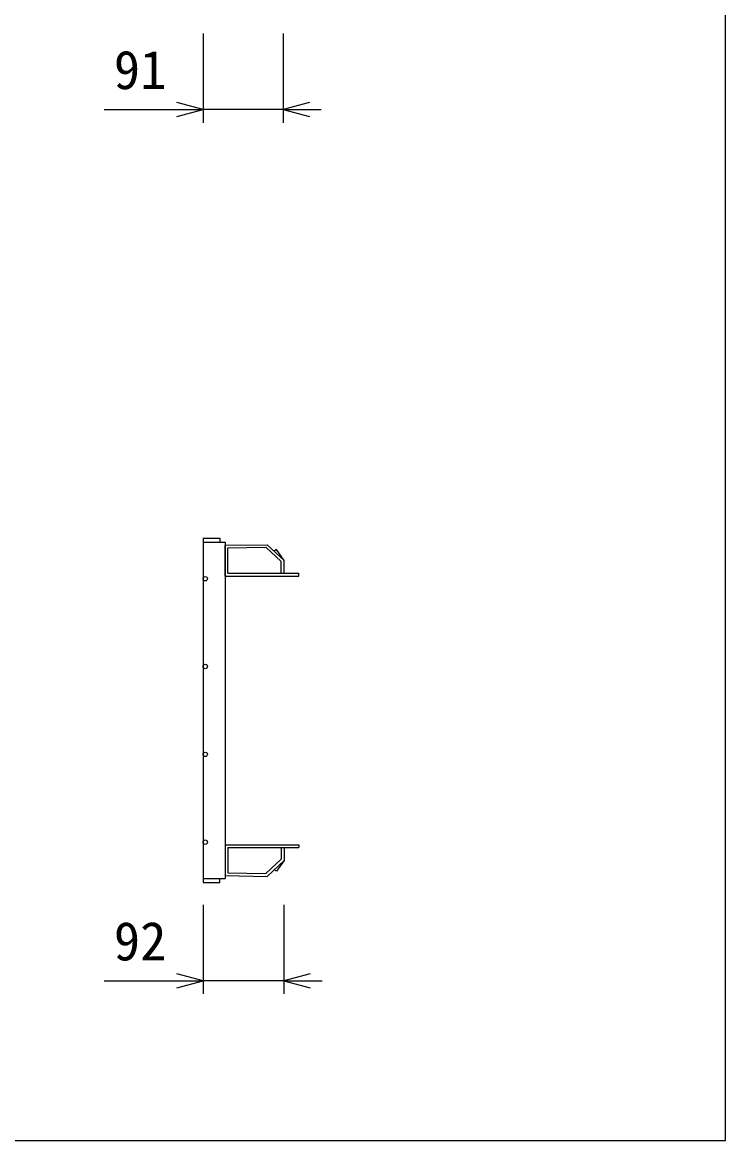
# Model space of a CAD drawing. Units: millimetres, scale not verified. Extents: x -16800 to 16800, y -5940 to 5940.
# Drawn here: x -2255 to -1454, y 1258 to 2531 of the extents above; entities that cross this region are included whole.
import ezdxf
from ezdxf.enums import TextEntityAlignment as Align

# ---------------------------------------------------------------- set-up
doc = ezdxf.new("R2010")
doc.units = ezdxf.units.MM
doc.header["$LTSCALE"] = 20
for name, color, linetype, lineweight in [('0-0_DIM', 7, 'Continuous', 25), ('0-2_HATCH', 6, 'Continuous', 25), ('0-6_TXT', 7, 'Continuous', 25)]:
    doc.layers.add(name, color=color, linetype=linetype, lineweight=lineweight)
doc.styles.add('ＭＳ ゴシック', font='')
doc.styles.get('ＭＳ ゴシック').set_extended_font_data('MS Gothic')

msp = doc.modelspace()

# ---------------------------------------------------------------- linework, layer by layer
at = {"layer": '0-0_DIM'}
for p, q in [((-2048.88, 2518.7), (-2048.88, 2417.11)), ((-1957.88, 2518.7), (-1957.88, 2417.11)), ((-2161.49, 2432.11), (-2048.88, 2432.11)), ((-1957.88, 2432.11), (-2048.88, 2432.11)), ((-1957.88, 2432.11), (-1914.41, 2432.11)), ((-2048.88, 1526.7), (-2048.88, 1425.11)), ((-1956.88, 1526.7), (-1956.88, 1425.11)), ((-2161.49, 1440.11), (-2048.88, 1440.11)), ((-1956.88, 1440.11), (-2048.88, 1440.11)), ((-1956.88, 1440.11), (-1913.41, 1440.11))]:
    msp.add_line(p, q, dxfattribs=at)
for points in [[(-2078.88, 2424.07), (-2048.88, 2432.11), (-2078.88, 2440.15)], [(-1927.88, 2440.15), (-1957.88, 2432.11), (-1927.88, 2424.07)], [(-2078.88, 1432.07), (-2048.88, 1440.11), (-2078.88, 1448.15)], [(-1926.88, 1448.15), (-1956.88, 1440.11), (-1926.88, 1432.07)]]:
    msp.add_lwpolyline(points, dxfattribs=at)
at = {"layer": '0-2_HATCH'}
for p, q in [((-2048.88, 1943.92), (-2029.88, 1943.92)), ((-2048.88, 1943.92), (-2048.88, 1551.92)), ((-2048.88, 1939.42), (-2023.88, 1939.42)), ((-2029.88, 1943.92), (-2029.88, 1939.42)), ((-2023.88, 1939.42), (-2023.88, 1556.42)), ((-2023.88, 1935.96), (-1976.12, 1936.42)), ((-2023.88, 1900.92), (-2023.88, 1935.96)), ((-2023.88, 1935.42), (-2023.88, 1900.42)), ((-1976.12, 1936.42), (-1956.7, 1918.74)), ((-2020.68, 1932.87), (-1977.38, 1933.72)), ((-2020.68, 1904.12), (-2020.68, 1932.87)), ((-1977.38, 1933.72), (-1959.9, 1917.35)), ((-1965.27, 1931.05), (-1967.9, 1929.22)), ((-1956.7, 1918.74), (-1965.27, 1931.05)), ((-1959.9, 1904.12), (-1959.9, 1917.35)), ((-1956.7, 1904.12), (-1956.7, 1918.74)), ((-2020.68, 1904.12), (-1939.88, 1904.12)), ((-2023.88, 1594.92), (-2023.88, 1559.88)), ((-2020.68, 1591.72), (-1939.88, 1591.72)), ((-2020.68, 1591.72), (-2020.68, 1562.97)), ((-1959.9, 1591.72), (-1959.9, 1578.49)), ((-1956.7, 1591.72), (-1956.7, 1577.1)), ((-1977.38, 1562.12), (-1959.9, 1578.49)), ((-1976.12, 1558.92), (-1956.7, 1577.1)), ((-1965.27, 1564.79), (-1967.9, 1566.62)), ((-1956.7, 1577.1), (-1965.27, 1564.79)), ((-2048.88, 1556.42), (-2023.88, 1556.42)), ((-2029.88, 1551.92), (-2029.88, 1556.42)), ((-2023.88, 1559.88), (-1976.12, 1558.92)), ((-2020.68, 1562.97), (-1977.38, 1562.12)), ((-2048.88, 1551.92), (-2029.88, 1551.92))]:
    msp.add_line(p, q, dxfattribs=at)
for points in [[(-2023.88, 1900.92), (-1939.88, 1900.92), (-1939.88, 1904.12)], [(-2023.88, 1594.92), (-1939.88, 1594.92), (-1939.88, 1591.72)]]:
    msp.add_lwpolyline(points, dxfattribs=at)
for centre in [(-2046.38, 1897.92), (-2046.38, 1797.92), (-2046.38, 1697.92), (-2046.38, 1597.92)]:
    msp.add_circle(centre, 2.5, dxfattribs=at)
at = {"layer": '0-6_TXT'}
msp.add_lwpolyline([(-3954.13, 1258.14), (-1454.13, 1258.14), (-1454.13, 3708.14), (-3954.13, 3708.14)], close=True, dxfattribs=at)

# ---------------------------------------------------------------- texts
at = {"layer": '0-0_DIM', "style": 'ＭＳ ゴシック'}
for s, p in [('91', (-2150.51, 2442.11)), ('92', (-2150.51, 1450.11))]:
    msp.add_text(s, height=43.99, dxfattribs=at).set_placement(p, align=Align.BOTTOM_LEFT)

doc.saveas('drawing.dxf')
